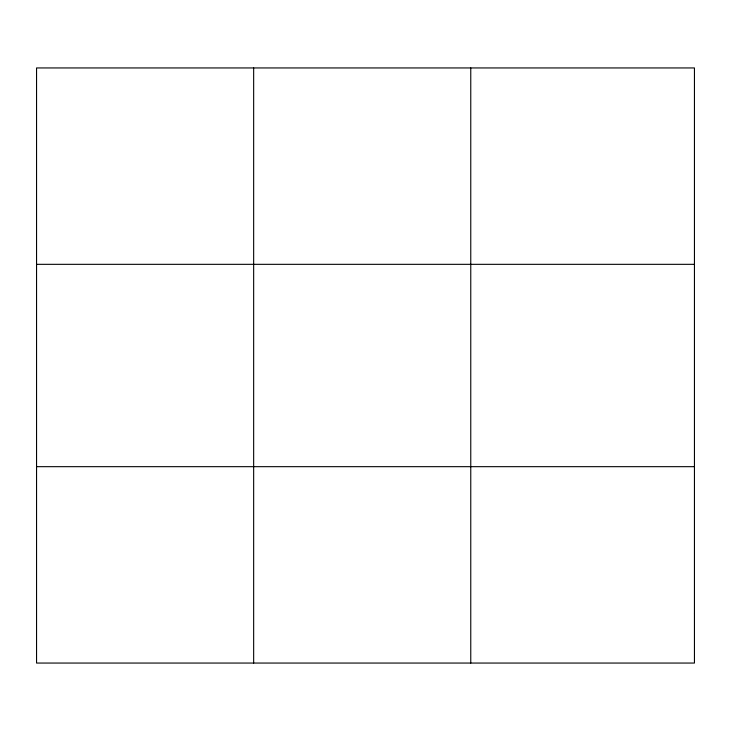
<?xml version="1.0" encoding="UTF-8"?>
<svg xmlns="http://www.w3.org/2000/svg" width="731" height="731" viewBox="0 0 731 731"><rect width="100%" height="100%" fill="white"/><g stroke="black" fill="none" stroke-linecap="round" stroke-linejoin="round"><path stroke-width="1.1" d="M253.657 67.946L253.657 663.054M470.764 67.946L470.764 663.054M36.55 264.33L694.45 264.33M36.55 466.67L694.45 466.67M694.45 613.958L694.45 663.054L36.55 663.054L36.55 67.946L694.45 67.946L694.45 613.958"/></g></svg>
